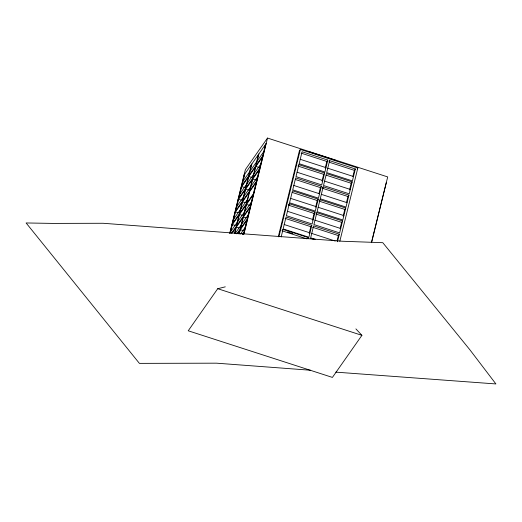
<?xml version="1.0" encoding="UTF-8"?>
<svg xmlns="http://www.w3.org/2000/svg" width="522" height="522" viewBox="0 0 522 522"><rect width="100%" height="100%" fill="white"/><g stroke="black" fill="none" stroke-linecap="round" stroke-linejoin="round"><path stroke-width="0.78" d="M229.726 233.373L245.386 169.611L267.512 138.056L387.696 176.925L371.651 242.26M229.908 233.19L244.263 174.753M230.28 233.125L232.394 224.519L235.187 225.426M244.805 173.983L241.993 185.434L248.544 176.097L251.356 164.645M234.43 233.562L235.84 227.814M238.945 215.181L236.133 226.633L231.455 233.308M242.045 202.543L239.233 214L232.681 223.338L235.5 211.886L238.293 212.787M245.151 189.91L242.338 201.368L235.787 210.705L238.6 199.247L241.392 200.154M248.25 177.278L245.438 188.729L238.893 198.073L241.706 186.615L245.196 187.744M234.783 233.523L236.368 227.057L239.161 227.964M251.885 163.888L249.072 175.34L255.623 166.003L258.436 154.545M238.932 233.947L239.813 230.352M242.919 217.72L240.107 229.171L236.831 233.843M246.025 205.087L243.206 216.539L236.662 225.876L239.474 214.425L242.267 215.325M249.124 192.448L246.312 203.906L239.761 213.244L242.573 201.792L245.366 202.693M252.23 179.816L249.418 191.267L242.867 200.611L245.679 189.153L248.472 190.06M255.33 167.184L252.517 178.635L245.973 187.972L248.785 176.521L251.578 177.421M239.259 233.947L240.316 229.634L243.813 230.763M249.627 191.731L246.815 203.188L253.366 193.851L256.178 182.393M258.938 153.833L256.126 165.285L262.677 155.947L265.489 144.49M243.415 234.371L243.767 232.929M246.867 220.297L244.055 231.748L242.182 234.417M249.973 207.665L247.16 219.116L240.609 228.453L243.422 217.002L246.214 217.909M253.072 195.026L250.26 206.484L243.715 215.821L246.528 204.37L250.018 205.498M259.284 169.761L256.472 181.212L249.921 190.556L252.733 179.098L255.526 180.005M262.383 157.129L259.571 168.58L253.02 177.917L255.839 166.466L258.631 167.366M243.839 233.849L265.952 143.831M243.918 234.124L267.512 138.056M278.304 236.688L299.393 150.825L300.365 149.442L357.818 168.019L339.822 241.281M278.885 236.884L300.365 149.442M281.156 236.981L283.009 229.432L308.743 237.751L308.097 238.671M289.318 203.737L286.389 215.677L312.123 223.997L315.053 212.056L289.318 203.737L288.353 205.12L314.081 213.439L315.053 212.056M298.917 164.665L295.987 176.606L321.715 184.925L324.651 172.984L298.917 164.665L298.271 165.585M309.181 233.399L310.831 226.685L311.804 225.302L286.069 216.976L283.133 228.917L308.867 237.242L311.804 225.302M312.43 220.16L314.081 213.439M315.608 207.241L317.252 200.526L318.224 199.143L292.49 190.824L289.56 202.764L315.295 211.084L318.224 199.143M318.962 193.584L320.43 187.613L321.395 186.23L295.667 177.904L292.731 189.845L318.466 198.164L321.395 186.23M322.028 181.088L323.679 174.368L324.651 172.984M325.199 168.169L326.85 161.455L327.823 160.071L302.088 151.745L299.158 163.686L324.893 172.012L327.823 160.071M316.847 212.637L313.918 224.577L339.646 232.903L342.582 220.963L316.847 212.637L316.202 213.563M320.019 199.724L317.089 211.664L342.823 219.984L345.753 208.043L320.019 199.724L319.053 201.107L344.781 209.426L345.753 208.043M323.196 186.804L320.26 198.745L345.995 207.071L348.924 195.13L323.196 186.804L322.224 188.194L347.959 196.513L348.924 195.13M329.617 160.652L326.687 172.593L352.415 180.912L355.351 168.971L329.617 160.652L328.971 161.572M337.075 240.812L338.36 235.585L339.326 234.202L313.598 225.882L310.662 237.823L315.203 239.291M340.142 228.316L341.61 222.346L342.582 220.963M343.137 216.147L344.781 209.426M346.491 202.484L347.959 196.513M349.557 189.988L351.208 183.274L352.18 181.891L326.446 173.565L323.516 185.506L349.244 193.825L352.18 181.891M352.898 176.397L354.379 170.355L355.351 168.971M337.473 241.758L339.326 234.202M371.396 242.71L386.358 182.387M244.042 175.072L266.168 143.517M243.043 181.167L249.594 171.823M250.123 171.072L256.674 161.729M257.176 161.011L263.721 151.674M241.164 187.391L262.847 156.463M239.937 193.799L246.488 184.462M247.017 183.705L253.568 174.368M254.07 173.65L260.622 164.306M238.058 200.024L259.747 169.102M236.838 206.431L243.382 197.094M243.918 196.337L250.462 187M250.971 186.282L257.516 176.945M234.952 212.656L256.641 181.734M233.732 219.07L240.283 209.727M240.812 208.97L247.363 199.632M231.853 225.295L253.535 194.367M230.633 231.703L237.177 222.365M237.712 221.609L244.257 212.265M244.759 211.554L251.31 202.21M232.094 233.151L250.436 207.006M235.076 233.575L241.157 224.904M241.66 224.186L248.204 214.849M237.477 233.686L247.33 219.638M240.427 234.15L245.105 227.481M242.828 234.267L244.231 232.27M225.289 286.832L217.726 288.705L188.22 330.785L332.41 377.413L361.916 335.339L355.9 328.893M283.009 229.432L282.037 230.815L307.014 238.893M357.172 168.939L357.818 168.019M373.263 233.895L373.726 233.236M310.636 370.248L216.513 363.175L139.407 363.371L26.1 222.959L52.487 223.403L103.082 223.272L342.288 241.242L382.796 242.697L469.748 349.616L495.9 383.944L335.79 372.134M309.357 151.778L336.736 160.632M301.122 153.129L326.85 161.455M329.402 162.277L354.379 170.355M300.235 159.301L325.969 167.627M327.764 168.208L353.498 176.527M297.945 166.048L323.679 174.368M326.23 175.196L351.208 183.274M297.064 172.221L322.792 180.54M324.593 181.121L350.321 189.44M295.452 179.535L320.43 187.613M293.808 185.46L319.542 193.779M321.337 194.36L347.071 202.686M292.281 192.448L317.252 200.526M290.637 198.373L316.371 206.699M318.166 207.28L343.9 215.599M315.875 214.02L341.61 222.346M287.465 211.293L313.2 219.612M314.994 220.193L340.729 228.519M285.097 218.359L310.831 226.685M312.626 227.266L338.36 235.585M284.209 224.532L309.944 232.858M311.738 233.432L335.202 241.02M310.538 238.332L313.565 239.311M287.465 232.016L292.764 233.725M217.726 288.705L361.916 335.339"/></g></svg>
